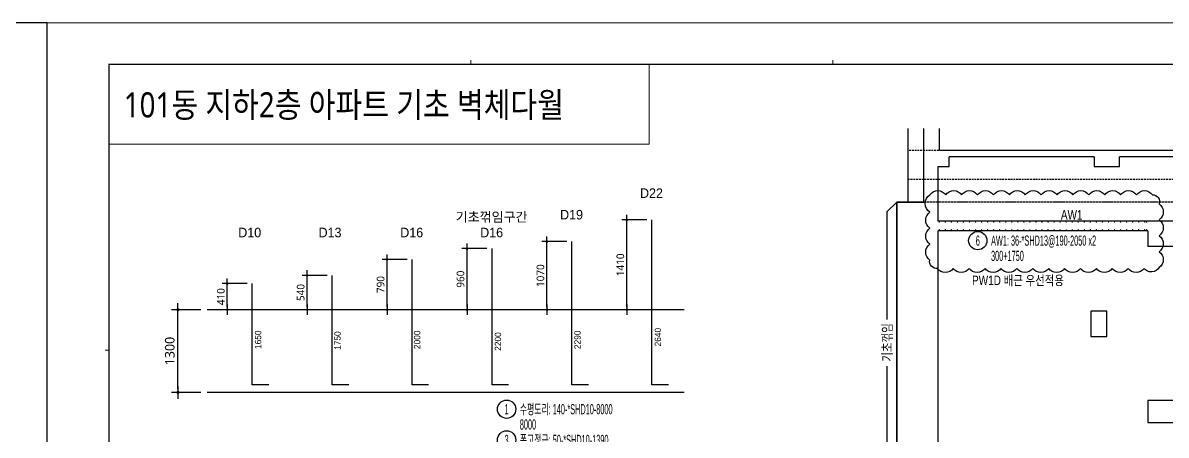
# Model space of a CAD drawing. Header units: millimetres. Extents: x 317501 to 814054, y -400799 to -14117.
# Drawn here: x 417655 to 453606, y -330369 to -317410 of the extents above; entities that cross this region are included whole.
import ezdxf
from ezdxf.enums import TextEntityAlignment as Align

# ---------------------------------------------------------------- set-up
doc = ezdxf.new("R2010")
doc.units = ezdxf.units.MM
doc.header["$LTSCALE"] = 38
doc.linetypes.add('HID', pattern=[2.5, 2, -0.5])
doc.linetypes.add('XS-기초$0$HID', pattern=[2.3, 1.5, -0.8])
doc.layers.get('Defpoints').update_dxf_attribs({"color": 145})
for name, color, linetype in [('00-DM', 7, 'Continuous'), ('COMM', 2, 'Continuous'), ('DIM', 7, 'Continuous'), ('LEADER', 7, 'Continuous'), ('NAME-W', 4, 'Continuous'), ('RP_TAG', 7, 'Continuous'), ('W1', 11, 'Continuous'), ('XREBAR', 1, 'Continuous'), ('XS-기초$0$기초꺽임', 4, 'XS-기초$0$HID'), ('XS-기초$0$기초연단', 3, 'Continuous'), ('XTAG', 7, 'Continuous')]:
    doc.layers.add(name, color=color, linetype=linetype)
doc.layers.add('FORM_고양장항A-1BL-S-성능$0$DEFPOINT', color=144, linetype='Continuous', plot=False)
doc.layers.add('XTITLE', color=22, linetype='Continuous', lineweight=0)
doc.layers.add('벽부호', color=3, linetype='Continuous', lineweight=0)
doc.styles.add('APT-지하층평면$0$돋움', font='Dotum.ttf', dxfattribs={"width": 0.9, "bigfont": 'whgtxt.shx'})
doc.styles.add('RPWK1', font='Dotum.ttf', dxfattribs={"bigfont": 'whgtxt.shx'})
doc.styles.add('돋움', font='malgun.ttf')
doc.styles.add('돋음', font='Dotum.ttf')
doc.dimstyles.new('대치수-400', dxfattribs={"dimscale": 400, "dimtxt": 3, "dimasz": 1, "dimexe": 2, "dimexo": 2, "dimgap": 1, "dimtad": 1, "dimdec": 0, "dimdsep": 46, "dimtxsty": 'APT-지하층평면$0$돋움', "dimblk": 'APT-지하층평면$0$DOT', "dimcen": 0, "dimdle": 2, "dimclrd": 256, "dimclre": 256, "dimclrt": 3, "dimadec": 0, "dimazin": 2, "dimtfac": 1, "dimtdec": 0, "dimtix": 1, "dimtmove": 2, "dimatfit": 3, "dimldrblk": 'APT-지하층평면$0$DOT', "dimfxl": 0, "dimtvp": 1, "dimtolj": 1, "dimtzin": 0, "dimlwd": -1, "dimlwe": -1, "dimarcsym": 0})

# ---------------------------------------------------------------- blocks, each defined once
blk = doc.blocks.new('FORM_고양장항A-1BL-S-성능')
at = {"layer": 'FORM_고양장항A-1BL-S-성능$0$DEFPOINT'}
blk.add_lwpolyline([(0, 594), (0, 0), (841, 0), (841, 594), (0, 594)], dxfattribs=at)
blk = doc.blocks.new('dhs_sheet2e')
at = {"color": 7}
for p, q in [((20500.6, 57331.7), (20500.6, 57531.5)), ((38004.8, 57331.7), (38004.8, 57531.5)), ((2996.4, 43498.2), (2796.7, 43498.2))]:
    blk.add_line(p, q, dxfattribs=at)
blk.add_lwpolyline([(84000, 0), (84000, 59329.4), (0, 59329.4), (0, 0)], close=True, dxfattribs=at)
at = {"color": 30, "const_width": 64.9}
blk.add_lwpolyline([(81003.6, 57331.7), (2996.4, 57331.7), (2996.4, 1997.6), (81003.6, 1997.6)], close=True, dxfattribs=at)
blk = doc.blocks.new('ASGARAE')
at = {"color": 255, "xscale": 0.75, "yscale": 0.75, "zscale": 0.75}
blk.add_blockref('dhs_sheet2e', (0, -44497), dxfattribs=at)
blk = doc.blocks.new('APT-지하층평면$0$DOT')
at = {"color": 0}
blk.add_line((-2, 0), (2, 0), dxfattribs=at)
at = {"color": 0, "linetype": 'ByBlock', "const_width": 0.5}
blk.add_lwpolyline([(-0.25, 0, 1), (0.25, 0, 1)], format="xyb", close=True, dxfattribs=at)
blk = doc.blocks.new('*D1048')
at = {"layer": '00-DM', "transparency": 16777216}
for p, q in [((-1060, 790), (-1453, 790)), ((-1373, 40), (-1373, 750)), ((-1060, 0), (-1453, 0))]:
    blk.add_line(p, q, dxfattribs=at)
at = {"layer": 'Defpoints', "color": 0, "transparency": 16777216}
for p in [(-1373, 790), (-980, 790), (-980, 0)]:
    blk.add_point(p, dxfattribs=at)
at = {"layer": '00-DM', "transparency": 16777216, "xscale": 40, "yscale": 40, "zscale": 40}
for p, rotation in [((-1373, 790), 90), ((-1373, 0), 270)]:
    blk.add_blockref('APT-지하층평면$0$DOT', p, dxfattribs=dict(at, rotation=rotation))
at = {"layer": '00-DM', "color": 3, "transparency": 16777216, "insert": (-1475, 395), "char_height": 120, "attachment_point": 5, "rotation": 90, "style": '돋움'}
blk.add_mtext('\\A1;790', dxfattribs=at)
blk = doc.blocks.new('*D1049')
at = {"layer": '00-DM', "transparency": 16777216}
for p, q in [((-2316, 540), (-2710, 540)), ((-2630, 40), (-2630, 500)), ((-2316, 0), (-2710, 0))]:
    blk.add_line(p, q, dxfattribs=at)
at = {"layer": 'Defpoints', "color": 0, "transparency": 16777216}
for p in [(-2630, 540), (-2236, 540), (-2236, 0)]:
    blk.add_point(p, dxfattribs=at)
at = {"layer": '00-DM', "transparency": 16777216, "xscale": 40, "yscale": 40, "zscale": 40}
for p, rotation in [((-2630, 540), 90), ((-2630, 0), 270)]:
    blk.add_blockref('APT-지하층평면$0$DOT', p, dxfattribs=dict(at, rotation=rotation))
at = {"layer": '00-DM', "color": 3, "transparency": 16777216, "insert": (-2732, 270), "char_height": 120, "attachment_point": 5, "rotation": 90, "style": '돋움'}
blk.add_mtext('\\A1;540', dxfattribs=at)
blk = doc.blocks.new('*D1050')
at = {"layer": '00-DM', "transparency": 16777216}
for p, q in [((-3573, 410), (-3966, 410)), ((-3886, 40), (-3886, 370)), ((-3573, 0), (-3966, 0))]:
    blk.add_line(p, q, dxfattribs=at)
at = {"layer": 'Defpoints', "color": 0, "transparency": 16777216}
for p in [(-3886, 410), (-3493, 410), (-3493, 0)]:
    blk.add_point(p, dxfattribs=at)
at = {"layer": '00-DM', "transparency": 16777216, "xscale": 40, "yscale": 40, "zscale": 40}
for p, rotation in [((-3886, 410), 90), ((-3886, 0), 270)]:
    blk.add_blockref('APT-지하층평면$0$DOT', p, dxfattribs=dict(at, rotation=rotation))
at = {"layer": '00-DM', "color": 3, "transparency": 16777216, "insert": (-3988, 205), "char_height": 120, "attachment_point": 5, "rotation": 90, "style": '돋움'}
blk.add_mtext('\\A1;410', dxfattribs=at)
blk = doc.blocks.new('*D1051')
at = {"layer": '00-DM', "transparency": 16777216}
for p, q in [((-4304, 0), (-4762, 0)), ((-4662, -1250), (-4662, -50)), ((-4304, -1300), (-4762, -1300))]:
    blk.add_line(p, q, dxfattribs=at)
at = {"layer": 'Defpoints', "color": 0, "transparency": 16777216}
for p in [(-4662, 0), (-4204, 0), (-4204, -1300)]:
    blk.add_point(p, dxfattribs=at)
at = {"layer": '00-DM', "transparency": 16777216, "xscale": 50, "yscale": 50, "zscale": 50}
for p, rotation in [((-4662, 0), 90), ((-4662, -1300), 270)]:
    blk.add_blockref('APT-지하층평면$0$DOT', p, dxfattribs=dict(at, rotation=rotation))
at = {"layer": '00-DM', "color": 3, "transparency": 16777216, "insert": (-4790, -650), "char_height": 150, "attachment_point": 5, "rotation": 90, "style": '돋움'}
blk.add_mtext('\\A1;1300', dxfattribs=at)
blk = doc.blocks.new('*D1052')
at = {"layer": '00-DM', "transparency": 16777216}
for p, q in [((1453, 1070), (1060, 1070)), ((1140, 40), (1140, 1030)), ((1453, 0), (1060, 0))]:
    blk.add_line(p, q, dxfattribs=at)
at = {"layer": 'Defpoints', "color": 0, "transparency": 16777216}
for p in [(1140, 1070), (1533, 1070), (1533, 0)]:
    blk.add_point(p, dxfattribs=at)
at = {"layer": '00-DM', "transparency": 16777216, "xscale": 40, "yscale": 40, "zscale": 40}
for p, rotation in [((1140, 1070), 90), ((1140, 0), 270)]:
    blk.add_blockref('APT-지하층평면$0$DOT', p, dxfattribs=dict(at, rotation=rotation))
at = {"layer": '00-DM', "color": 3, "transparency": 16777216, "insert": (1038, 535), "char_height": 120, "attachment_point": 5, "rotation": 90, "style": '돋움'}
blk.add_mtext('\\A1;1070', dxfattribs=at)
blk = doc.blocks.new('*D1053')
at = {"layer": '00-DM', "transparency": 16777216}
for p, q in [((2710, 1410), (2316, 1410)), ((2396, 40), (2396, 1370)), ((2710, 0), (2316, 0))]:
    blk.add_line(p, q, dxfattribs=at)
at = {"layer": 'Defpoints', "color": 0, "transparency": 16777216}
for p in [(2396, 1410), (2790, 1410), (2790, 0)]:
    blk.add_point(p, dxfattribs=at)
at = {"layer": '00-DM', "transparency": 16777216, "xscale": 40, "yscale": 40, "zscale": 40}
for p, rotation in [((2396, 1410), 90), ((2396, 0), 270)]:
    blk.add_blockref('APT-지하층평면$0$DOT', p, dxfattribs=dict(at, rotation=rotation))
at = {"layer": '00-DM', "color": 3, "transparency": 16777216, "insert": (2294, 705), "char_height": 120, "attachment_point": 5, "rotation": 90, "style": '돋움'}
blk.add_mtext('\\A1;1410', dxfattribs=at)
blk = doc.blocks.new('*D1054')
at = {"layer": '00-DM', "transparency": 16777216}
for p, q in [((197, 960), (-197, 960)), ((-117, 40), (-117, 920)), ((197, 0), (-197, 0))]:
    blk.add_line(p, q, dxfattribs=at)
at = {"layer": 'Defpoints', "color": 0, "transparency": 16777216}
for p in [(-117, 960), (277, 960), (277, 0)]:
    blk.add_point(p, dxfattribs=at)
at = {"layer": '00-DM', "transparency": 16777216, "xscale": 40, "yscale": 40, "zscale": 40}
for p, rotation in [((-117, 960), 90), ((-117, 0), 270)]:
    blk.add_blockref('APT-지하층평면$0$DOT', p, dxfattribs=dict(at, rotation=rotation))
at = {"layer": '00-DM', "color": 3, "transparency": 16777216, "insert": (-219, 480), "char_height": 120, "attachment_point": 5, "rotation": 90, "style": '돋움'}
blk.add_mtext('\\A1;960', dxfattribs=at)
blk = doc.blocks.new('XDFHSDHSTHS')
at = {"layer": 'DIM', "color": 5}
for p, q in [((-5260, 9575), (-5260, 11892)), ((-4760, 11195), (-4760, 11892)), ((4215, 11195), (-4760, 11195)), ((100, 10995), (-4460, 10995)), ((-4460, 10695), (-4460, 10995)), ((100, 10995), (100, 10695)), ((4215, 10995), (900, 10995)), ((900, 10695), (900, 10995)), ((-4810, 8975), (-4810, 10695)), ((-4810, 10695), (-4460, 10695)), ((100, 10695), (900, 10695)), ((-6110, 9575), (-5260, 9575)), ((-6110, 750), (-6110, 9575)), ((4215, 8975), (-4810, 8975)), ((1790, 8675), (-4810, 8675)), ((-4810, -150), (-4810, 8675)), ((1790, 8675), (1790, 8175)), ((3650, 8175), (1790, 8175)), ((500, 6145), (0, 6145)), ((0, 6145), (0, 5345)), ((500, 5345), (500, 6145)), ((0, 5345), (500, 5345)), ((1790, 3350), (1790, 2650)), ((1790, 3350), (3650, 3350)), ((1790, 2650), (2950, 2650))]:
    blk.add_line(p, q, dxfattribs=at)
at = {"layer": 'XS-기초$0$기초꺽임', "color": 6}
blk.add_lwpolyline([(4215, 11892), (4215, 11195), (-5760, 11195), (-5760, 10295), (2690, 10295)], dxfattribs=at)
at = {"layer": 'XS-기초$0$기초연단'}
for p, q in [((-5760, 11892), (-5760, 9575)), ((-5760, 9575), (-6110, 9575)), ((-6110, 9575), (-6110, 750))]:
    blk.add_line(p, q, dxfattribs=at)
at = {"layer": 'XS-기초$0$기초연단', "color": 8, "linetype": 'HID'}
blk.add_line((2690, 9575), (-5760, 9575), dxfattribs=at)
at = {"layer": 'XS-기초$0$기초연단', "color": 8}
blk.add_lwpolyline([(-5760, 11892), (-5760, 9575), (-6110, 9575), (-6110, 750), (-10460, 750), (-10460, -550), (-10, -550), (-10, -5450), (-2310, -5450), (-2310, -2950), (-10460, -2950), (-10460, -7860), (-21045, -7860), (-21045, -4650), (-24695, -4650), (-24695, -4050), (-29395, -4050), (-29395, -19375), (-5185, -19375)], dxfattribs=at)
blk = doc.blocks.new('*U1177', base_point=(447397.1262, -324254.3388))
at = {"layer": 'RP_TAG', "color": 0, "linetype": 'Continuous', "ltscale": 100}
blk.add_circle((447684.1262, -324254.3388), 288, dxfattribs=at)
at = {"layer": 'RP_TAG', "color": 0, "linetype": 'Continuous', "ltscale": 100, "style": 'RPWK1', "width": 0.5}
blk.add_text('6', height=320, dxfattribs=at).set_placement((447684.1262, -324254.3388), align=Align.MIDDLE_CENTER)
at = {"layer": 'RP_TAG', "color": 0, "linetype": 'Continuous', "ltscale": 100, "style": 'RPWK1', "width": 0.55}
for s, p in [('AW1: 36-*SHD13@190-2050 x2', (448100.1262, -324254.3388)), ('300+1750', (448100.1262, -324734.3388))]:
    blk.add_text(s, height=320, dxfattribs=at).set_placement(p, align=Align.MIDDLE_LEFT)
blk = doc.blocks.new('*U1237', base_point=(432579.2945, -329553.7225))
at = {"layer": 'RP_TAG', "color": 0, "linetype": 'Continuous', "ltscale": 100}
blk.add_circle((432866.2945, -329553.7225), 288, dxfattribs=at)
at = {"layer": 'RP_TAG', "color": 0, "linetype": 'Continuous', "ltscale": 100, "style": 'RPWK1', "width": 0.5}
blk.add_text('1', height=320, dxfattribs=at).set_placement((432866.2945, -329553.7225), align=Align.MIDDLE_CENTER)
at = {"layer": 'RP_TAG', "color": 0, "linetype": 'Continuous', "ltscale": 100, "style": 'RPWK1', "width": 0.55}
for s, p in [('수평도리: 140-*SHD10-8000', (433282.2945, -329553.7225)), ('8000', (433282.2945, -330033.7225))]:
    blk.add_text(s, height=320, dxfattribs=at).set_placement(p, align=Align.MIDDLE_LEFT)
blk = doc.blocks.new('*U1276', base_point=(432579.2945, -330519.4532))
at = {"layer": 'RP_TAG', "color": 0, "linetype": 'Continuous', "ltscale": 100}
blk.add_circle((432866.2945, -330519.4532), 288, dxfattribs=at)
at = {"layer": 'RP_TAG', "color": 0, "linetype": 'Continuous', "ltscale": 100, "style": 'RPWK1', "width": 0.5}
blk.add_text('3', height=320, dxfattribs=at).set_placement((432866.2945, -330519.4532), align=Align.MIDDLE_CENTER)
at = {"layer": 'RP_TAG', "color": 0, "linetype": 'Continuous', "ltscale": 100, "style": 'RPWK1', "width": 0.55}
for s, p in [('폭고정근: 50-*SHD10-1390', (433282.2945, -330519.4532)), ('550+290+550', (433282.2945, -330999.4532))]:
    blk.add_text(s, height=320, dxfattribs=at).set_placement(p, align=Align.MIDDLE_LEFT)
blk = doc.blocks.new('XFZDTBHS')
at = {"layer": 'COMM', "color": 6}
for points in [[(3049.5, -1180), (2789.5, -1180), (2789.5, 1410)], [(536.5, -1180), (276.5, -1180), (276.5, 960)], [(1793, -1180), (1533, -1180), (1533, 1070)], [(-719.9, -1180), (-979.9, -1180), (-979.9, 790)], [(-1976.4, -1180), (-2236.4, -1180), (-2236.4, 540)], [(-3232.9, -1180), (-3492.9, -1180), (-3492.9, 410)]]:
    blk.add_lwpolyline(points, dxfattribs=at)
at = {"layer": 'W1', "color": 5}
for p, q in [((3295.4, 0), (-4203.6, 0)), ((3295.4, -1300), (-4203.6, -1300))]:
    blk.add_line(p, q, dxfattribs=at)
at = {"layer": 'NAME-W', "style": '돋음'}
for s, p in [('D22', (2783.2, 1833)), ('기초꺾임구간', (270.2, 1459.5)), ('D19', (1526.7, 1493)), ('D10', (-3533.5, 1213)), ('D13', (-2270.8, 1213)), ('D16', (-986.3, 1213)), ('D16', (270.2, 1213))]:
    blk.add_text(s, height=150, dxfattribs=at).set_placement(p, align=Align.MIDDLE)
for s, p in [('1650', (-3402.4, -472.3)), ('1750', (-2153.8, -486.2)), ('2000', (-901.9, -473.1)), ('2290', (1619.3, -473.1)), ('2640', (2883.4, -431.2)), ('2200', (369.2, -501))]:
    blk.add_text(s, height=100, rotation=90, dxfattribs=at).set_placement(p, align=Align.MIDDLE)
at = {"layer": '00-DM'}
for base, p1, p2, override, picture, middle in [((2396.4, 1410), (2789.5, 0), (2789.5, 1410), {"dimscale": 40, "dimtxsty": '돋움', "dimtmove": 0}, '*D1053', (2294.1, 705)), ((1139.9, 1070), (1533, 0), (1533, 1070), {"dimscale": 40, "dimtxsty": '돋움', "dimtmove": 0}, '*D1052', (1037.6, 535)), ((-116.5, 960), (276.5, 0), (276.5, 960), {"dimscale": 40, "dimtxsty": '돋움', "dimtmove": 0}, '*D1054', (-218.5, 480)), ((-1373, 790), (-979.9, 0), (-979.9, 790), {"dimscale": 40, "dimtxsty": '돋움', "dimtmove": 0}, '*D1048', (-1475, 395)), ((-2629.5, 540), (-2236.4, 0), (-2236.4, 540), {"dimscale": 40, "dimtxsty": '돋움', "dimtmove": 0}, '*D1049', (-2731.5, 270)), ((-3886, 410), (-3492.9, 0), (-3492.9, 410), {"dimscale": 40, "dimtxsty": '돋움', "dimtmove": 0}, '*D1050', (-3988.4, 205)), ((-4662.4, 0), (-4203.6, -1300), (-4203.6, 0), {"dimscale": 50, "dimtxsty": '돋움', "dimtmove": 0}, '*D1051', (-4790.4, -650))]:
    dim = blk.add_linear_dim(base=base, p1=p1, p2=p2, angle=90, dimstyle='대치수-400', override=override, dxfattribs=at)
    dim.commit()
    dim.dimension.update_dxf_attribs({"geometry": picture, "text_midpoint": middle})

msp = doc.modelspace()

# ---------------------------------------------------------------- linework, layer by layer
at = {"layer": 'LEADER'}
msp.add_line((444832.4, -331568), (444832.4, -328200.3), dxfattribs=at)
msp.add_lwpolyline([(444832.4, -326731.5), (444832.4, -323343), (445132.4, -323043)], dxfattribs=at)
at = {"layer": 'XREBAR', "color": 11, "linetype": 'Continuous', "ltscale": 2.33129e-317, "const_width": 20}
for points in [[(446462.4, -323673, -1), (446482.4, -323673, -1), (446462.4, -323673)], [(446462.4, -323913, -1), (446482.4, -323913, -1), (446462.4, -323913)], [(446652.4, -323673, -1), (446672.4, -323673, -1), (446652.4, -323673)], [(446652.4, -323913, -1), (446672.4, -323913, -1), (446652.4, -323913)], [(446842.4, -323673, -1), (446862.4, -323673, -1), (446842.4, -323673)], [(446842.4, -323913, -1), (446862.4, -323913, -1), (446842.4, -323913)], [(447032.4, -323673, -1), (447052.4, -323673, -1), (447032.4, -323673)], [(447032.4, -323913, -1), (447052.4, -323913, -1), (447032.4, -323913)], [(447222.4, -323673, -1), (447242.4, -323673, -1), (447222.4, -323673)], [(447222.4, -323913, -1), (447242.4, -323913, -1), (447222.4, -323913)], [(447412.4, -323673, -1), (447432.4, -323673, -1), (447412.4, -323673)], [(447412.4, -323913, -1), (447432.4, -323913, -1), (447412.4, -323913)], [(447602.4, -323673, -1), (447622.4, -323673, -1), (447602.4, -323673)], [(447602.4, -323913, -1), (447622.4, -323913, -1), (447602.4, -323913)], [(447792.4, -323673, -1), (447812.4, -323673, -1), (447792.4, -323673)], [(447792.4, -323913, -1), (447812.4, -323913, -1), (447792.4, -323913)], [(447982.4, -323673, -1), (448002.4, -323673, -1), (447982.4, -323673)], [(447982.4, -323913, -1), (448002.4, -323913, -1), (447982.4, -323913)], [(448172.4, -323673, -1), (448192.4, -323673, -1), (448172.4, -323673)], [(448172.4, -323913, -1), (448192.4, -323913, -1), (448172.4, -323913)], [(448362.4, -323673, -1), (448382.4, -323673, -1), (448362.4, -323673)], [(448362.4, -323913, -1), (448382.4, -323913, -1), (448362.4, -323913)], [(448552.4, -323673, -1), (448572.4, -323673, -1), (448552.4, -323673)], [(448552.4, -323913, -1), (448572.4, -323913, -1), (448552.4, -323913)], [(448742.4, -323673, -1), (448762.4, -323673, -1), (448742.4, -323673)], [(448742.4, -323913, -1), (448762.4, -323913, -1), (448742.4, -323913)], [(448932.4, -323673, -1), (448952.4, -323673, -1), (448932.4, -323673)], [(448932.4, -323913, -1), (448952.4, -323913, -1), (448932.4, -323913)], [(449122.4, -323673, -1), (449142.4, -323673, -1), (449122.4, -323673)], [(449122.4, -323913, -1), (449142.4, -323913, -1), (449122.4, -323913)], [(449312.4, -323673, -1), (449332.4, -323673, -1), (449312.4, -323673)], [(449312.4, -323913, -1), (449332.4, -323913, -1), (449312.4, -323913)], [(449502.4, -323673, -1), (449522.4, -323673, -1), (449502.4, -323673)], [(449502.4, -323913, -1), (449522.4, -323913, -1), (449502.4, -323913)], [(449692.4, -323673, -1), (449712.4, -323673, -1), (449692.4, -323673)], [(449692.4, -323913, -1), (449712.4, -323913, -1), (449692.4, -323913)], [(449882.4, -323673, -1), (449902.4, -323673, -1), (449882.4, -323673)], [(449882.4, -323913, -1), (449902.4, -323913, -1), (449882.4, -323913)], [(450072.4, -323673, -1), (450092.4, -323673, -1), (450072.4, -323673)], [(450072.4, -323913, -1), (450092.4, -323913, -1), (450072.4, -323913)], [(450262.4, -323673, -1), (450282.4, -323673, -1), (450262.4, -323673)], [(450262.4, -323913, -1), (450282.4, -323913, -1), (450262.4, -323913)], [(450452.4, -323673, -1), (450472.4, -323673, -1), (450452.4, -323673)], [(450452.4, -323913, -1), (450472.4, -323913, -1), (450452.4, -323913)], [(450642.4, -323673, -1), (450662.4, -323673, -1), (450642.4, -323673)], [(450642.4, -323913, -1), (450662.4, -323913, -1), (450642.4, -323913)], [(450832.4, -323673, -1), (450852.4, -323673, -1), (450832.4, -323673)], [(450832.4, -323913, -1), (450852.4, -323913, -1), (450832.4, -323913)], [(451022.4, -323673, -1), (451042.4, -323673, -1), (451022.4, -323673)], [(451022.4, -323913, -1), (451042.4, -323913, -1), (451022.4, -323913)], [(451212.4, -323673, -1), (451232.4, -323673, -1), (451212.4, -323673)], [(451212.4, -323913, -1), (451232.4, -323913, -1), (451212.4, -323913)], [(451402.4, -323673, -1), (451422.4, -323673, -1), (451402.4, -323673)], [(451402.4, -323913, -1), (451422.4, -323913, -1), (451402.4, -323913)], [(451592.4, -323673, -1), (451612.4, -323673, -1), (451592.4, -323673)], [(451592.4, -323913, -1), (451612.4, -323913, -1), (451592.4, -323913)], [(451782.4, -323673, -1), (451802.4, -323673, -1), (451782.4, -323673)], [(451782.4, -323913, -1), (451802.4, -323913, -1), (451782.4, -323913)], [(451972.4, -323673, -1), (451992.4, -323673, -1), (451972.4, -323673)], [(451972.4, -323913, -1), (451992.4, -323913, -1), (451972.4, -323913)], [(452162.4, -323673, -1), (452182.4, -323673, -1), (452162.4, -323673)], [(452162.4, -323913, -1), (452182.4, -323913, -1), (452162.4, -323913)], [(452352.4, -323673, -1), (452372.4, -323673, -1), (452352.4, -323673)], [(452352.4, -323913, -1), (452372.4, -323913, -1), (452352.4, -323913)], [(452542.4, -323673, -1), (452562.4, -323673, -1), (452542.4, -323673)], [(452542.4, -323913, -1), (452562.4, -323913, -1), (452542.4, -323913)], [(452732.4, -323673, -1), (452752.4, -323673, -1), (452732.4, -323673)], [(452732.4, -323913, -1), (452752.4, -323913, -1), (452732.4, -323913)], [(452922.4, -323673, -1), (452942.4, -323673, -1), (452922.4, -323673)], [(452922.4, -323913, -1), (452942.4, -323913, -1), (452922.4, -323913)], [(452982.4, -323673, -1), (453002.4, -323673, -1), (452982.4, -323673)], [(452982.4, -323913, -1), (453002.4, -323913, -1), (452982.4, -323913)]]:
    msp.add_lwpolyline(points, format="xyb", dxfattribs=at)
at = {"layer": 'XTAG', "color": 6}
msp.add_lwpolyline([(446175.2, -322812.9, -0.5205671), (446675.2, -322812.9, -0.5205671), (447175.2, -322812.9, -0.5205671), (447675.2, -322812.9, -0.5205671), (448175.2, -322812.9, -0.5205671), (448675.2, -322812.9, -0.5205671), (449175.2, -322812.9, -0.5205671), (449675.2, -322812.9, -0.5205671), (450175.2, -322812.9, -0.5205671), (450675.2, -322812.9, -0.5205671), (451175.2, -322812.9, -0.5205671), (451675.2, -322812.9, -0.5205671), (452175.2, -322812.9, -0.5205671), (452675.2, -322812.9, -0.5205671), (453175.2, -322812.9, -0.5205671), (453386.3, -323101.8, -0.5205671), (453386.3, -323601.8, -0.5205671), (453386.3, -324101.8, -0.5205671), (453386.3, -324601.8, -0.5205671), (453386.3, -325101.8, -0.5205671), (452912.2, -325127.8, -0.5205671), (452412.2, -325127.8, -0.5205671), (451912.2, -325127.8, -0.5205671), (451412.2, -325127.8, -0.5205671), (450912.2, -325127.8, -0.5205671), (450412.2, -325127.8, -0.5205671), (449912.2, -325127.8, -0.5205671), (449412.2, -325127.8, -0.5205671), (448912.2, -325127.8, -0.5205671), (448412.2, -325127.8, -0.5205671), (447912.2, -325127.8, -0.5205671), (447412.2, -325127.8, -0.5205671), (446912.2, -325127.8, -0.5205671), (446412.2, -325127.8, -0.5205671), (446175.2, -324864.8, -0.5205671), (446175.2, -324364.8, -0.5205671), (446175.2, -323864.8, -0.5205671), (446175.2, -323364.8, -0.5205671)], format="xyb", close=True, dxfattribs=at)
at = {"layer": 'XTITLE', "color": 3, "ltscale": 2}
msp.add_lwpolyline([(420368.6, -318708.1), (437354.2, -318708.1), (437354.2, -321219.3), (420368.6, -321219.3)], close=True, dxfattribs=at)

# ---------------------------------------------------------------- block references
at = {"xscale": 60, "yscale": 60, "zscale": 60}
msp.add_blockref('FORM_고양장항A-1BL-S-성능', (367960.9, -353049.6), dxfattribs=at)
at = {"layer": 'RP_TAG', "color": 11, "linetype": 'Continuous', "ltscale": 4.80703e-312}
msp.add_blockref('*U1177', (447397.1, -324254.3), dxfattribs=at)
at = {"layer": 'RP_TAG', "color": 30, "linetype": 'Continuous', "ltscale": 4.80703e-312}
for name, p in [('*U1237', (432579.3, -329553.7)), ('*U1276', (432579.3, -330519.5))]:
    msp.add_blockref(name, p, dxfattribs=at)
at = {"layer": 'XTAG', "color": 4}
msp.add_blockref('XDFHSDHSTHS', (451242.4, -332618), dxfattribs=at)
at = {"layer": '벽부호', "color": 4}
for name, p, xscale, yscale, zscale in [('ASGARAE', (418420.9, -317409.6), 0.8666666632494344, 0.8666666632494344, 0.8666666632494344), ('XFZDTBHS', (431855.5, -326425.7), 2, 2, 2)]:
    msp.add_blockref(name, p, dxfattribs=dict(at, xscale=xscale, yscale=yscale, zscale=zscale))

# ---------------------------------------------------------------- texts
at = {"layer": 'XTITLE', "color": 2, "style": '돋움', "width": 0.85}
msp.add_text('101동 지하2층 아파트 기초 벽체다월', height=788.811, dxfattribs=at).set_placement((420827, -319986.8), align=Align.MIDDLE_LEFT)
at = {"layer": '벽부호', "style": '돋음', "width": 0.8}
for s, p in [('AW1', (450636.7, -323443)), ('PW1D 배근 우선적용', (448946.9, -325504.3))]:
    msp.add_text(s, height=300, dxfattribs=at).set_placement(p, align=Align.MIDDLE_CENTER)
msp.add_text('기초꺾임', height=300, rotation=90, dxfattribs=at).set_placement((444832.4, -327455.5), align=Align.MIDDLE_CENTER)

doc.saveas('drawing.dxf')
